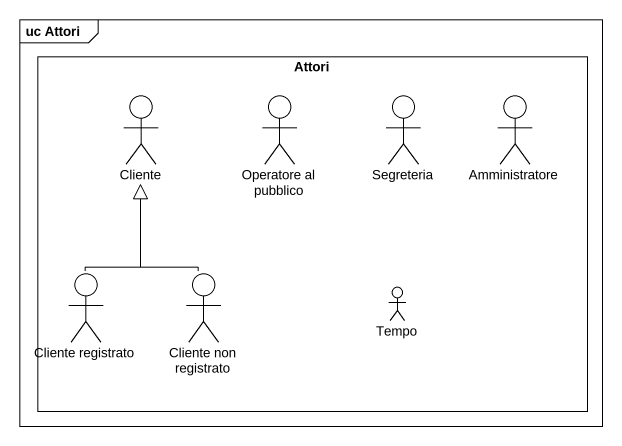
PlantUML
@startuml
mainframe uc Attori
rectangle Attori {
  actor Cliente
  actor "Operatore al pubblico" as Operatore_al_pubblico
  actor Segreteria
  actor Amministratore
  actor "Cliente registrato" as Cliente_registrato
  actor "Cliente non registrato" as Cliente_non_registrato
  actor Tempo
}
Cliente_registrato -up-|> Cliente
Cliente_non_registrato -up-|> Cliente
@enduml
